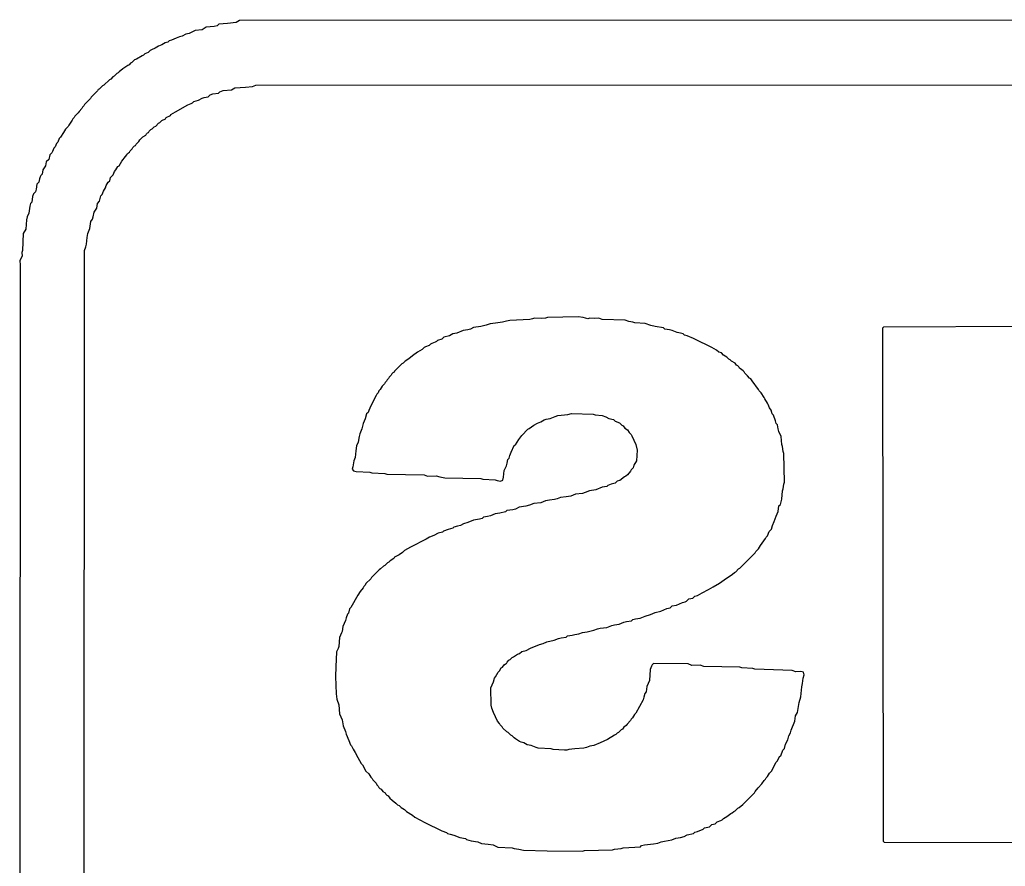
# Model space of a CAD drawing. Header units: inches. Extents: x -3 to 5437, y -3 to 5435.
# Drawn here: x 152.95 to 161.89, y 53.59 to 61.27 of the extents above; entities that cross this region are included whole.
import ezdxf

# ---------------------------------------------------------------- set-up
doc = ezdxf.new("R2010")
doc.units = ezdxf.units.IN
doc.layers.add('Bottom Overlay', color=54, linetype='Continuous')

msp = doc.modelspace()

# ---------------------------------------------------------------- linework, layer by layer
at = {"layer": 'Bottom Overlay'}
for p, q in [((154.7171, 61.2069), (154.643, 61.2007)), ((154.7418, 61.2131), (154.7171, 61.2069)), ((154.7573, 61.2285), (154.7418, 61.2131)), ((154.8376, 61.2347), (154.7573, 61.2285)), ((154.9148, 61.244), (154.8376, 61.2347)), ((154.9457, 61.2625), (154.9148, 61.244)), ((182.0221, 61.2687), (154.9457, 61.2625)), ((154.4267, 61.1204), (154.402, 61.1142)), ((154.4576, 61.1389), (154.4267, 61.1204)), ((154.4885, 61.1451), (154.4576, 61.1389)), ((154.5441, 61.1698), (154.4885, 61.1451)), ((154.6059, 61.176), (154.5441, 61.1698)), ((154.643, 61.2007), (154.6059, 61.176)), ((154.2104, 61.0277), (154.1795, 61.0092)), ((154.2413, 61.0401), (154.2104, 61.0277)), ((154.2722, 61.0586), (154.2413, 61.0401)), ((154.2969, 61.0648), (154.2722, 61.0586)), ((154.3093, 61.0772), (154.2969, 61.0648)), ((154.3278, 61.0833), (154.3093, 61.0772)), ((154.3711, 61.1019), (154.3278, 61.0833)), ((154.402, 61.1142), (154.3711, 61.1019)), ((154.0621, 60.9412), (154.0127, 60.9103)), ((154.0745, 60.9474), (154.0621, 60.9412)), ((154.0869, 60.9598), (154.0745, 60.9474)), ((154.1178, 60.9721), (154.0869, 60.9598)), ((154.1363, 60.9906), (154.1178, 60.9721)), ((154.1486, 60.9968), (154.1363, 60.9906)), ((154.1795, 61.0092), (154.1486, 60.9968)), ((153.9324, 60.8547), (153.8891, 60.8238)), ((153.9447, 60.8609), (153.9324, 60.8547)), ((153.9571, 60.8732), (153.9447, 60.8609)), ((153.9695, 60.8794), (153.9571, 60.8732)), ((153.9942, 60.9041), (153.9695, 60.8794)), ((154.0127, 60.9103), (153.9942, 60.9041)), ((153.8335, 60.7806), (153.8088, 60.7558)), ((153.8459, 60.7867), (153.8335, 60.7806)), ((153.8551, 60.796), (153.8459, 60.7867)), ((153.8891, 60.8238), (153.8551, 60.796)), ((153.7038, 60.6693), (153.6729, 60.6384)), ((153.7161, 60.6755), (153.7038, 60.6693)), ((153.7655, 60.7249), (153.7161, 60.6755)), ((153.7779, 60.7311), (153.7655, 60.7249)), ((153.7964, 60.7497), (153.7779, 60.7311)), ((153.8088, 60.7558), (153.7964, 60.7497)), ((155.0631, 60.6632), (155.094, 60.6755)), ((155.094, 60.6755), (181.4907, 60.6817)), ((153.6574, 60.623), (153.6018, 60.5674)), ((153.6636, 60.6354), (153.6574, 60.623)), ((153.6729, 60.6384), (153.6636, 60.6354)), ((154.6615, 60.5705), (154.68, 60.589)), ((154.68, 60.589), (154.7048, 60.5952)), ((154.7048, 60.5952), (154.7542, 60.6014)), ((154.7542, 60.6014), (154.7665, 60.6137)), ((154.7665, 60.6137), (154.7974, 60.6261)), ((154.7974, 60.6261), (154.8716, 60.6323)), ((154.8716, 60.6323), (154.9025, 60.6508)), ((154.9025, 60.6508), (155.0013, 60.657)), ((155.0013, 60.657), (155.0631, 60.6632)), ((153.54, 60.4994), (153.5338, 60.4871)), ((153.5956, 60.555), (153.54, 60.4994)), ((153.6018, 60.5674), (153.5956, 60.555)), ((154.3649, 60.4345), (154.4761, 60.4963)), ((154.4761, 60.4963), (154.507, 60.5087)), ((154.507, 60.5087), (154.5194, 60.5149)), ((154.5194, 60.5149), (154.5317, 60.5272)), ((154.5317, 60.5272), (154.575, 60.5396)), ((154.575, 60.5396), (154.6059, 60.5581)), ((154.6059, 60.5581), (154.6244, 60.5643)), ((154.6244, 60.5643), (154.6615, 60.5705)), ((153.4844, 60.4253), (153.4535, 60.3944)), ((153.4906, 60.4376), (153.4844, 60.4253)), ((153.5153, 60.4623), (153.4906, 60.4376)), ((153.5215, 60.4747), (153.5153, 60.4623)), ((153.5338, 60.4871), (153.5215, 60.4747)), ((154.2815, 60.382), (154.3186, 60.4006)), ((154.3186, 60.4006), (154.3217, 60.4098)), ((154.3217, 60.4098), (154.3649, 60.4345)), ((153.3979, 60.314), (153.3917, 60.3017)), ((153.4288, 60.3573), (153.3979, 60.314)), ((153.435, 60.3697), (153.4288, 60.3573)), ((153.4473, 60.382), (153.435, 60.3697)), ((153.4535, 60.3944), (153.4473, 60.382)), ((154.1857, 60.3048), (154.2104, 60.3295)), ((154.2104, 60.3295), (154.2228, 60.3357)), ((154.2228, 60.3357), (154.2413, 60.3542)), ((154.2413, 60.3542), (154.2753, 60.3697)), ((154.2753, 60.3697), (154.2815, 60.382)), ((153.3485, 60.2461), (153.3238, 60.2028)), ((153.367, 60.277), (153.3485, 60.2461)), ((153.3917, 60.3017), (153.367, 60.277)), ((154.0683, 60.2059), (154.0961, 60.2214)), ((154.0961, 60.2214), (154.1023, 60.2337)), ((154.1023, 60.2337), (154.1116, 60.243)), ((154.1116, 60.243), (154.1208, 60.2461)), ((154.1208, 60.2461), (154.127, 60.2584)), ((154.127, 60.2584), (154.1425, 60.2739)), ((154.1425, 60.2739), (154.1548, 60.2801)), ((154.1548, 60.2801), (154.1734, 60.2986)), ((154.1734, 60.2986), (154.1857, 60.3048)), ((153.2867, 60.1472), (153.2743, 60.1163)), ((153.299, 60.1596), (153.2867, 60.1472)), ((153.3114, 60.1905), (153.299, 60.1596)), ((153.3238, 60.2028), (153.3114, 60.1905)), ((154.0034, 60.1287), (154.0096, 60.141)), ((154.0096, 60.141), (154.0343, 60.1657)), ((154.0343, 60.1657), (154.0405, 60.1781)), ((154.0405, 60.1781), (154.0683, 60.2059)), ((153.2249, 60.0422), (153.2156, 60.002)), ((153.2434, 60.0607), (153.2249, 60.0422)), ((153.2496, 60.0731), (153.2434, 60.0607)), ((153.262, 60.104), (153.2496, 60.0731)), ((153.2743, 60.1163), (153.262, 60.104)), ((153.9108, 60.0298), (153.9231, 60.0422)), ((153.9231, 60.0422), (153.9293, 60.0545)), ((153.9293, 60.0545), (153.9478, 60.0669)), ((153.9478, 60.0669), (153.954, 60.0792)), ((153.954, 60.0792), (153.9725, 60.0978)), ((153.9725, 60.0978), (153.9787, 60.1101)), ((153.9787, 60.1101), (153.9942, 60.1256)), ((153.9942, 60.1256), (154.0034, 60.1287)), ((153.194, 59.9804), (153.1878, 59.9433)), ((153.2156, 60.002), (153.194, 59.9804)), ((153.8551, 59.9433), (153.8799, 59.9866)), ((153.8799, 59.9866), (153.9108, 60.0298)), ((153.1569, 59.8692), (153.1446, 59.8568)), ((153.1631, 59.9062), (153.1569, 59.8692)), ((153.1878, 59.9433), (153.1631, 59.9062)), ((153.7995, 59.863), (153.8119, 59.8939)), ((153.8119, 59.8939), (153.8242, 59.9062)), ((153.8242, 59.9062), (153.8428, 59.9371)), ((153.8428, 59.9371), (153.8551, 59.9433)), ((153.1075, 59.7765), (153.1013, 59.7332)), ((153.126, 59.795), (153.1075, 59.7765)), ((153.1322, 59.8259), (153.126, 59.795)), ((153.1384, 59.8444), (153.1322, 59.8259)), ((153.1446, 59.8568), (153.1384, 59.8444)), ((153.7377, 59.7641), (153.7563, 59.795)), ((153.7563, 59.795), (153.7686, 59.8074)), ((153.7686, 59.8074), (153.7748, 59.8383)), ((153.7748, 59.8383), (153.7995, 59.863)), ((153.0766, 59.69), (153.0704, 59.6653)), ((153.0951, 59.7085), (153.0766, 59.69)), ((153.1013, 59.7332), (153.0951, 59.7085)), ((153.7007, 59.6838), (153.713, 59.7147)), ((153.713, 59.7147), (153.7316, 59.7456)), ((153.7316, 59.7456), (153.7377, 59.7641)), ((153.0519, 59.6035), (153.0457, 59.5787)), ((153.0642, 59.6158), (153.0519, 59.6035)), ((153.0704, 59.6653), (153.0642, 59.6158)), ((153.6512, 59.5602), (153.6574, 59.6035)), ((153.6574, 59.6035), (153.676, 59.622)), ((153.676, 59.622), (153.6883, 59.6714)), ((153.6883, 59.6714), (153.7007, 59.6838)), ((153.0364, 59.5139), (153.021, 59.4799)), ((153.0457, 59.5787), (153.0364, 59.5139)), ((153.6203, 59.4799), (153.6265, 59.5231)), ((153.6265, 59.5231), (153.6512, 59.5602)), ((153.0148, 59.4552), (153.0086, 59.3687)), ((153.021, 59.4799), (153.0148, 59.4552)), ((153.5894, 59.3748), (153.5987, 59.4397)), ((153.5987, 59.4397), (153.6142, 59.4613)), ((153.6142, 59.4613), (153.6203, 59.4799)), ((152.9839, 59.3316), (152.9777, 59.1771)), ((153.0086, 59.3687), (152.9839, 59.3316)), ((153.5647, 59.2945), (153.5709, 59.3316)), ((153.5709, 59.3316), (153.5894, 59.3748)), ((153.5586, 59.2327), (153.5647, 59.2945)), ((152.9777, 59.1771), (152.9715, 59.1586)), ((152.9715, 59.1586), (152.9746, 59.1246)), ((153.5338, 49.6367), (153.54, 59.1771)), ((153.54, 59.1771), (153.5524, 59.208)), ((153.5524, 59.208), (153.5586, 59.2327)), ((152.9746, 59.1246), (152.953, 59.0844)), ((152.953, 59.0844), (152.9561, 59.0443)), ((152.9561, 59.0443), (152.953, 49.7356)), ((157.3308, 58.5252), (157.266, 58.516)), ((157.3648, 58.5345), (157.3308, 58.5252)), ((157.3957, 58.5407), (157.3648, 58.5345)), ((157.578, 58.5499), (157.3957, 58.5407)), ((157.6027, 58.5561), (157.578, 58.5499)), ((157.6212, 58.5623), (157.6027, 58.5561)), ((157.6861, 58.5592), (157.6212, 58.5623)), ((157.7201, 58.5623), (157.6861, 58.5592)), ((157.7386, 58.5685), (157.7201, 58.5623)), ((158.0167, 58.5747), (157.7386, 58.5685)), ((158.06, 58.5685), (158.0167, 58.5747)), ((158.1032, 58.5561), (158.06, 58.5685)), ((158.1217, 58.5623), (158.1032, 58.5561)), ((158.1681, 58.5592), (158.1217, 58.5623)), ((158.2021, 58.5623), (158.1681, 58.5592)), ((158.233, 58.5499), (158.2021, 58.5623)), ((158.4431, 58.5438), (158.233, 58.5499)), ((158.4739, 58.5314), (158.4431, 58.5438)), ((158.511, 58.5252), (158.4739, 58.5314)), ((158.5296, 58.519), (158.511, 58.5252)), ((156.9724, 58.4511), (156.9168, 58.4264)), ((157.0157, 58.4573), (156.9724, 58.4511)), ((157.0404, 58.4634), (157.0157, 58.4573)), ((157.0682, 58.4789), (157.0404, 58.4634)), ((157.1331, 58.4882), (157.0682, 58.4789)), ((157.1825, 58.5005), (157.1331, 58.4882)), ((157.2165, 58.5098), (157.1825, 58.5005)), ((157.266, 58.516), (157.2165, 58.5098)), ((158.6222, 58.5129), (158.5296, 58.519)), ((158.6748, 58.4974), (158.6222, 58.5129)), ((158.7149, 58.4882), (158.6748, 58.4974)), ((158.7891, 58.4758), (158.7149, 58.4882)), ((158.8014, 58.4634), (158.7891, 58.4758)), ((158.8447, 58.4573), (158.8014, 58.4634)), ((158.8694, 58.4511), (158.8447, 58.4573)), ((158.9127, 58.4325), (158.8694, 58.4511)), ((160.7849, 58.482), (160.7756, 58.4727)), ((160.7756, 58.4727), (160.7818, 53.8199)), ((162.1999, 58.4882), (160.7849, 58.482)), ((156.7191, 58.346), (156.6882, 58.3337)), ((156.7315, 58.3522), (156.7191, 58.346)), ((156.7407, 58.3615), (156.7315, 58.3522)), ((156.7809, 58.3708), (156.7407, 58.3615)), ((156.7994, 58.3893), (156.7809, 58.3708)), ((156.8489, 58.4016), (156.7994, 58.3893)), ((156.8798, 58.4202), (156.8489, 58.4016)), ((156.9168, 58.4264), (156.8798, 58.4202)), ((158.9435, 58.4264), (158.9127, 58.4325)), ((158.9683, 58.4202), (158.9435, 58.4264)), ((158.9806, 58.4078), (158.9683, 58.4202)), ((159.0053, 58.4016), (158.9806, 58.4078)), ((159.0609, 58.3769), (159.0053, 58.4016)), ((159.0733, 58.3708), (159.0609, 58.3769)), ((159.2278, 58.2966), (159.0733, 58.3708)), ((156.6017, 58.2781), (156.5585, 58.2534)), ((156.6202, 58.2966), (156.6017, 58.2781)), ((156.6326, 58.3028), (156.6202, 58.2966)), ((156.6635, 58.3151), (156.6326, 58.3028)), ((156.6759, 58.3275), (156.6635, 58.3151)), ((156.6882, 58.3337), (156.6759, 58.3275)), ((159.271, 58.2719), (159.2278, 58.2966)), ((159.2896, 58.2534), (159.271, 58.2719)), ((156.4472, 58.173), (156.4287, 58.1545)), ((156.4812, 58.1947), (156.4472, 58.173)), ((156.5152, 58.2225), (156.4812, 58.1947)), ((156.5585, 58.2534), (156.5152, 58.2225)), ((159.3143, 58.2472), (159.2896, 58.2534)), ((159.3328, 58.2286), (159.3143, 58.2472)), ((159.3637, 58.2101), (159.3328, 58.2286)), ((159.3823, 58.1916), (159.3637, 58.2101)), ((159.3946, 58.1854), (159.3823, 58.1916)), ((159.407, 58.173), (159.3946, 58.1854)), ((159.4379, 58.1545), (159.407, 58.173)), ((156.3515, 58.0834), (156.3484, 58.0742)), ((156.4163, 58.1483), (156.3515, 58.0834)), ((156.4287, 58.1545), (156.4163, 58.1483)), ((159.4502, 58.1359), (159.4379, 58.1545)), ((159.4626, 58.1298), (159.4502, 58.1359)), ((159.4719, 58.1205), (159.4626, 58.1298)), ((159.478, 58.1081), (159.4719, 58.1205)), ((159.4997, 58.0927), (159.478, 58.1081)), ((159.512, 58.0865), (159.4997, 58.0927)), ((159.5213, 58.0772), (159.512, 58.0865)), ((159.5275, 58.0649), (159.5213, 58.0772)), ((156.2773, 57.9907), (156.265, 57.9784)), ((156.2835, 58.0031), (156.2773, 57.9907)), ((156.2958, 58.0155), (156.2835, 58.0031)), ((156.302, 58.0278), (156.2958, 58.0155)), ((156.3206, 58.0464), (156.302, 58.0278)), ((156.3267, 58.0587), (156.3206, 58.0464)), ((156.336, 58.068), (156.3267, 58.0587)), ((156.3484, 58.0742), (156.336, 58.068)), ((159.5522, 58.0402), (159.5275, 58.0649)), ((159.5676, 58.0185), (159.5522, 58.0402)), ((159.58, 58.0124), (159.5676, 58.0185)), ((159.5923, 57.9938), (159.58, 58.0124)), ((159.651, 57.9166), (159.5923, 57.9938)), ((156.2093, 57.9042), (156.2032, 57.8857)), ((156.2217, 57.9166), (156.2093, 57.9042)), ((156.2402, 57.9475), (156.2217, 57.9166)), ((156.2588, 57.966), (156.2402, 57.9475)), ((156.265, 57.9784), (156.2588, 57.966)), ((159.6572, 57.9042), (159.651, 57.9166)), ((159.6758, 57.8857), (159.6572, 57.9042)), ((156.1846, 57.861), (156.1352, 57.7683)), ((156.1908, 57.8733), (156.1846, 57.861)), ((156.2032, 57.8857), (156.1908, 57.8733)), ((159.7005, 57.8424), (159.6758, 57.8857)), ((159.7067, 57.8301), (159.7005, 57.8424)), ((159.7314, 57.793), (159.7067, 57.8301)), ((156.1167, 57.725), (156.1105, 57.7065)), ((156.1352, 57.7683), (156.1167, 57.725)), ((159.7375, 57.7807), (159.7314, 57.793)), ((159.7499, 57.7498), (159.7375, 57.7807)), ((159.7654, 57.7281), (159.7499, 57.7498)), ((159.7746, 57.6942), (159.7654, 57.7281)), ((156.0858, 57.6509), (156.0672, 57.6076)), ((156.0981, 57.6942), (156.0858, 57.6509)), ((156.1105, 57.7065), (156.0981, 57.6942)), ((157.6769, 57.6231), (157.7077, 57.6416)), ((157.7077, 57.6416), (157.7263, 57.6478)), ((157.7263, 57.6478), (157.7634, 57.654)), ((157.7634, 57.654), (157.8066, 57.6725)), ((157.8066, 57.6725), (157.8313, 57.6787)), ((157.8313, 57.6787), (157.9209, 57.688)), ((157.9209, 57.688), (157.9549, 57.6972)), ((157.9549, 57.6972), (158.1526, 57.6911)), ((158.1526, 57.6911), (158.1712, 57.6849)), ((158.1712, 57.6849), (158.233, 57.6787)), ((158.233, 57.6787), (158.2669, 57.6694)), ((158.2669, 57.6694), (158.2948, 57.654)), ((158.2948, 57.654), (158.3349, 57.6447)), ((158.3349, 57.6447), (158.3504, 57.6293)), ((159.787, 57.6818), (159.7746, 57.6942)), ((159.8055, 57.6324), (159.787, 57.6818)), ((159.8117, 57.6076), (159.8055, 57.6324)), ((156.0549, 57.5582), (156.0363, 57.515)), ((156.0672, 57.6076), (156.0549, 57.5582)), ((157.5038, 57.4995), (157.5595, 57.5551)), ((157.5595, 57.5551), (157.5718, 57.5613)), ((157.5718, 57.5613), (157.6151, 57.5922)), ((157.6151, 57.5922), (157.646, 57.6107)), ((157.646, 57.6107), (157.6769, 57.6231)), ((158.3504, 57.6293), (158.3905, 57.6138)), ((158.3905, 57.6138), (158.4122, 57.5922)), ((158.4122, 57.5922), (158.4245, 57.586)), ((158.4245, 57.586), (158.44, 57.5644)), ((158.44, 57.5644), (158.4616, 57.5489)), ((158.4616, 57.5489), (158.477, 57.5273)), ((159.8241, 57.5953), (159.8117, 57.6076)), ((159.8302, 57.5582), (159.8241, 57.5953)), ((159.8364, 57.5335), (159.8302, 57.5582)), ((156.0302, 57.4902), (156.0209, 57.4377)), ((156.0363, 57.515), (156.0302, 57.4902)), ((157.4482, 57.413), (157.4791, 57.4624)), ((157.4791, 57.4624), (157.5038, 57.4995)), ((158.477, 57.5273), (158.4956, 57.5088)), ((158.4956, 57.5088), (158.5018, 57.4964)), ((158.5018, 57.4964), (158.5388, 57.4161)), ((159.855, 57.4902), (159.8364, 57.5335)), ((159.8611, 57.4161), (159.855, 57.4902)), ((156.0054, 57.4037), (155.9993, 57.3605)), ((156.0209, 57.4377), (156.0054, 57.4037)), ((157.4081, 57.3481), (157.4359, 57.4068)), ((157.4359, 57.4068), (157.4482, 57.413)), ((158.5388, 57.4161), (158.5512, 57.3667)), ((158.5512, 57.3667), (158.545, 57.2678)), ((159.8673, 57.3976), (159.8611, 57.4161)), ((159.8735, 57.3543), (159.8673, 57.3976)), ((155.9931, 57.2987), (155.9807, 57.2678)), ((155.9993, 57.3605), (155.9931, 57.2987)), ((157.371, 57.2493), (157.3772, 57.2802)), ((157.3772, 57.2802), (157.3895, 57.2925)), ((157.3895, 57.2925), (157.3957, 57.3172)), ((157.3957, 57.3172), (157.4081, 57.3481)), ((159.8797, 57.3358), (159.8735, 57.3543)), ((159.8858, 57.0763), (159.8797, 57.3358)), ((155.9715, 57.2153), (155.9684, 57.1937)), ((155.9684, 57.1937), (155.9776, 57.1782)), ((155.9807, 57.2678), (155.9715, 57.2153)), ((157.3463, 57.1813), (157.3648, 57.2245)), ((157.3648, 57.2245), (157.371, 57.2493)), ((158.4956, 57.1875), (158.4894, 57.1751)), ((158.5141, 57.206), (158.4956, 57.1875)), ((158.5203, 57.2307), (158.5141, 57.206)), ((158.545, 57.2678), (158.5203, 57.2307)), ((155.9776, 57.1782), (156.0023, 57.172)), ((156.0023, 57.172), (156.1259, 57.1658)), ((156.1259, 57.1658), (156.1445, 57.1597)), ((156.1445, 57.1597), (156.2619, 57.1535)), ((156.2619, 57.1535), (156.2804, 57.1473)), ((156.2804, 57.1473), (156.6202, 57.1411)), ((156.6202, 57.1411), (156.6511, 57.1288)), ((156.6511, 57.1288), (156.7284, 57.1319)), ((156.7284, 57.1319), (156.7624, 57.1226)), ((156.7624, 57.1226), (156.8056, 57.1164)), ((156.8056, 57.1164), (157.1331, 57.1102)), ((157.1331, 57.1102), (157.1516, 57.1041)), ((157.1516, 57.1041), (157.2629, 57.0979)), ((157.2629, 57.0979), (157.2814, 57.0917)), ((157.3123, 57.0855), (157.3339, 57.0948)), ((157.3339, 57.0948), (157.3401, 57.1195)), ((157.3401, 57.1195), (157.3463, 57.1813)), ((158.4369, 57.1226), (158.3936, 57.0917)), ((158.4492, 57.1288), (158.4369, 57.1226)), ((158.4616, 57.1411), (158.4492, 57.1288)), ((158.4894, 57.1751), (158.4616, 57.1411)), ((157.2814, 57.0917), (157.3123, 57.0855)), ((158.1774, 57.0052), (158.1187, 56.9959)), ((158.233, 57.0299), (158.1774, 57.0052)), ((158.2762, 57.0361), (158.233, 57.0299)), ((158.2855, 57.0454), (158.2762, 57.0361)), ((158.3164, 57.0577), (158.2855, 57.0454)), ((158.3504, 57.067), (158.3164, 57.0577)), ((158.3689, 57.0855), (158.3504, 57.067)), ((158.3936, 57.0917), (158.3689, 57.0855)), ((159.8673, 56.9959), (159.8735, 57.0145)), ((159.8735, 57.0145), (159.8797, 57.0577)), ((159.8797, 57.0577), (159.8858, 57.0763)), ((157.8004, 56.9187), (157.7572, 56.9125)), ((157.8252, 56.9249), (157.8004, 56.9187)), ((157.856, 56.9372), (157.8252, 56.9249)), ((157.9055, 56.9434), (157.856, 56.9372)), ((157.9487, 56.9496), (157.9055, 56.9434)), ((157.992, 56.9681), (157.9487, 56.9496)), ((158.0538, 56.9743), (157.992, 56.9681)), ((158.0785, 56.9805), (158.0538, 56.9743)), ((158.1187, 56.9959), (158.0785, 56.9805)), ((159.8488, 56.8723), (159.8611, 56.9218)), ((159.8611, 56.9218), (159.8673, 56.9959)), ((157.4235, 56.826), (157.3679, 56.8198)), ((157.4482, 56.8322), (157.4235, 56.826)), ((157.4822, 56.8476), (157.4482, 56.8322)), ((157.5409, 56.8569), (157.4822, 56.8476)), ((157.5749, 56.8662), (157.5409, 56.8569)), ((157.6151, 56.8816), (157.5749, 56.8662)), ((157.6769, 56.8878), (157.6151, 56.8816)), ((157.7201, 56.9063), (157.6769, 56.8878)), ((157.7572, 56.9125), (157.7201, 56.9063)), ((159.8302, 56.8106), (159.8364, 56.86)), ((159.8364, 56.86), (159.8488, 56.8723)), ((157.1207, 56.7395), (157.0682, 56.7302)), ((157.1455, 56.7457), (157.1207, 56.7395)), ((157.1578, 56.758), (157.1455, 56.7457)), ((157.1949, 56.7642), (157.1578, 56.758)), ((157.2196, 56.7704), (157.1949, 56.7642)), ((157.2629, 56.7889), (157.2196, 56.7704)), ((157.3061, 56.7951), (157.2629, 56.7889)), ((157.3555, 56.8075), (157.3061, 56.7951)), ((157.3679, 56.8198), (157.3555, 56.8075)), ((159.7932, 56.7179), (159.8117, 56.7673)), ((159.8117, 56.7673), (159.8302, 56.8106)), ((156.8798, 56.6592), (156.8365, 56.6468)), ((156.889, 56.6684), (156.8798, 56.6592)), ((156.923, 56.6777), (156.889, 56.6684)), ((156.9477, 56.6839), (156.923, 56.6777)), ((156.9755, 56.6993), (156.9477, 56.6839)), ((157.0157, 56.7086), (156.9755, 56.6993)), ((157.0682, 56.7302), (157.0157, 56.7086)), ((159.7468, 56.6283), (159.7684, 56.6499)), ((159.7684, 56.6499), (159.7777, 56.6839)), ((159.7777, 56.6839), (159.7932, 56.7179)), ((156.6388, 56.5603), (156.4967, 56.4862)), ((156.6666, 56.5758), (156.6388, 56.5603)), ((156.7068, 56.5912), (156.6666, 56.5758)), ((156.7469, 56.6128), (156.7068, 56.5912)), ((156.7871, 56.6221), (156.7469, 56.6128)), ((156.7963, 56.6314), (156.7871, 56.6221)), ((156.8365, 56.6468), (156.7963, 56.6314)), ((159.6696, 56.5016), (159.7128, 56.5634)), ((159.7128, 56.5634), (159.719, 56.5758)), ((159.719, 56.5758), (159.7314, 56.5881)), ((159.7314, 56.5881), (159.7468, 56.6283)), ((156.4967, 56.4862), (156.4411, 56.4553)), ((159.6263, 56.446), (159.651, 56.4707)), ((159.651, 56.4707), (159.6696, 56.5016)), ((156.3453, 56.3842), (156.3113, 56.3626)), ((156.3515, 56.3966), (156.3453, 56.3842)), ((156.3916, 56.4182), (156.3515, 56.3966)), ((156.4225, 56.4367), (156.3916, 56.4182)), ((156.4411, 56.4553), (156.4225, 56.4367)), ((159.4811, 56.2946), (159.6201, 56.4336)), ((159.6201, 56.4336), (159.6263, 56.446)), ((156.2495, 56.3131), (156.2248, 56.2884)), ((156.2619, 56.3193), (156.2495, 56.3131)), ((156.2866, 56.344), (156.2619, 56.3193)), ((156.2989, 56.3502), (156.2866, 56.344)), ((156.3113, 56.3626), (156.2989, 56.3502)), ((159.4688, 56.2884), (159.4811, 56.2946)), ((156.1414, 56.2112), (156.1352, 56.1988)), ((156.2124, 56.2822), (156.1414, 56.2112)), ((156.2248, 56.2884), (156.2124, 56.2822)), ((159.339, 56.1896), (159.4162, 56.2421)), ((159.4162, 56.2421), (159.4317, 56.2575)), ((159.4317, 56.2575), (159.444, 56.2637)), ((159.444, 56.2637), (159.4688, 56.2884)), ((156.0672, 56.1185), (156.0394, 56.0845)), ((156.0734, 56.1309), (156.0672, 56.1185)), ((156.0858, 56.1432), (156.0734, 56.1309)), ((156.0919, 56.1556), (156.0858, 56.1432)), ((156.1352, 56.1988), (156.0919, 56.1556)), ((159.1969, 56.1031), (159.2401, 56.1278)), ((159.2401, 56.1278), (159.2958, 56.1587)), ((159.2958, 56.1587), (159.339, 56.1896)), ((156.0178, 56.0505), (155.956, 55.9393)), ((156.0394, 56.0845), (156.0178, 56.0505)), ((159.0177, 56.0166), (159.0548, 56.0227)), ((159.0548, 56.0227), (159.0733, 56.0413)), ((159.0733, 56.0413), (159.098, 56.0474)), ((159.098, 56.0474), (159.1413, 56.0722)), ((159.1413, 56.0722), (159.1969, 56.1031)), ((155.956, 55.9393), (155.9436, 55.927)), ((158.82, 55.93), (158.8509, 55.9362)), ((158.8509, 55.9362), (158.8694, 55.9548)), ((158.8694, 55.9548), (158.9065, 55.9609)), ((158.9065, 55.9609), (158.9621, 55.9857)), ((158.9621, 55.9857), (158.9868, 55.9918)), ((158.9868, 55.9918), (158.9992, 55.998)), ((158.9992, 55.998), (159.0177, 56.0166)), ((155.9128, 55.8466), (155.9066, 55.8219)), ((155.9251, 55.8775), (155.9128, 55.8466)), ((155.9344, 55.8868), (155.9251, 55.8775)), ((155.9436, 55.927), (155.9344, 55.8868)), ((158.5357, 55.8374), (158.579, 55.8435)), ((158.579, 55.8435), (158.6222, 55.8621)), ((158.6222, 55.8621), (158.6717, 55.8744)), ((158.6717, 55.8744), (158.7149, 55.893)), ((158.7149, 55.893), (158.7644, 55.9053)), ((158.7644, 55.9053), (158.82, 55.93)), ((155.8819, 55.7663), (155.8757, 55.7231)), ((155.9066, 55.8219), (155.8819, 55.7663)), ((158.2144, 55.7509), (158.2762, 55.757)), ((158.2762, 55.757), (158.3195, 55.7756)), ((158.3195, 55.7756), (158.3442, 55.7818)), ((158.3442, 55.7818), (158.3874, 55.7879)), ((158.3874, 55.7879), (158.4307, 55.8065)), ((158.4307, 55.8065), (158.4554, 55.8126)), ((158.4554, 55.8126), (158.4987, 55.8188)), ((158.4987, 55.8188), (158.511, 55.8312)), ((158.511, 55.8312), (158.5357, 55.8374)), ((155.851, 55.6674), (155.8448, 55.5871)), ((155.8695, 55.7107), (155.851, 55.6674)), ((155.8757, 55.7231), (155.8695, 55.7107)), ((157.8375, 55.6582), (157.8622, 55.6644)), ((157.8622, 55.6644), (157.9055, 55.6705)), ((157.9055, 55.6705), (157.9178, 55.6829)), ((157.9178, 55.6829), (157.9611, 55.6891)), ((157.9611, 55.6891), (157.9858, 55.6952)), ((157.9858, 55.6952), (158.0229, 55.7014)), ((158.0229, 55.7014), (158.0538, 55.7138)), ((158.0538, 55.7138), (158.097, 55.72)), ((158.097, 55.72), (158.1217, 55.7261)), ((158.1217, 55.7261), (158.1588, 55.7323)), ((158.1588, 55.7323), (158.1897, 55.7447)), ((158.1897, 55.7447), (158.2144, 55.7509)), ((155.8448, 55.5871), (155.8386, 55.5686)), ((157.5842, 55.5717), (157.6645, 55.6026)), ((157.6645, 55.6026), (157.6985, 55.6118)), ((157.6985, 55.6118), (157.7325, 55.6273)), ((157.7325, 55.6273), (157.7973, 55.6427)), ((157.7973, 55.6427), (157.8375, 55.6582)), ((155.8262, 55.5377), (155.8201, 55.4017)), ((155.8386, 55.5686), (155.8262, 55.5377)), ((157.4173, 55.4852), (157.4297, 55.4913)), ((157.4297, 55.4913), (157.4668, 55.5161)), ((157.4668, 55.5161), (157.4853, 55.5222)), ((157.4853, 55.5222), (157.5038, 55.5408)), ((157.5038, 55.5408), (157.544, 55.55)), ((157.544, 55.55), (157.5842, 55.5717)), ((155.8201, 55.4017), (155.817, 55.3121)), ((157.3185, 55.3925), (157.3308, 55.3987)), ((157.3308, 55.3987), (157.3463, 55.4203)), ((157.3463, 55.4203), (157.3555, 55.4295)), ((157.3555, 55.4295), (157.3648, 55.4326)), ((157.3648, 55.4326), (157.371, 55.445)), ((157.371, 55.445), (157.3864, 55.4604)), ((157.3864, 55.4604), (157.3988, 55.4666)), ((157.3988, 55.4666), (157.4173, 55.4852)), ((158.6809, 55.4079), (158.6686, 55.377)), ((158.6871, 55.4203), (158.6809, 55.4079)), ((158.6995, 55.4326), (158.6871, 55.4203)), ((159.0115, 55.4295), (158.6995, 55.4326)), ((159.0455, 55.4141), (159.0115, 55.4295)), ((159.1227, 55.4172), (159.0455, 55.4141)), ((159.1536, 55.4048), (159.1227, 55.4172)), ((159.4811, 55.3987), (159.1536, 55.4048)), ((159.4997, 55.3925), (159.4811, 55.3987)), ((155.817, 55.3121), (155.8232, 55.1577)), ((157.2567, 55.2998), (157.266, 55.3091)), ((157.266, 55.3091), (157.2907, 55.3523)), ((157.2907, 55.3523), (157.303, 55.3647)), ((157.303, 55.3647), (157.3185, 55.3925)), ((158.6686, 55.377), (158.6624, 55.2782)), ((159.5985, 55.3863), (159.4997, 55.3925)), ((159.6171, 55.3801), (159.5985, 55.3863)), ((159.9569, 55.3678), (159.6171, 55.3801)), ((159.9878, 55.3554), (159.9569, 55.3678)), ((160.0341, 55.3585), (159.9878, 55.3554)), ((160.0589, 55.3523), (160.0341, 55.3585)), ((160.0558, 55.2998), (160.065, 55.3276)), ((160.065, 55.3276), (160.0589, 55.3523)), ((157.2227, 55.2102), (157.2474, 55.2658)), ((157.2474, 55.2658), (157.2567, 55.2998)), ((158.6377, 55.2226), (158.6315, 55.1731)), ((158.6624, 55.2782), (158.6377, 55.2226)), ((160.0341, 55.1299), (160.0434, 55.2195)), ((160.0434, 55.2195), (160.0496, 55.2504)), ((160.0496, 55.2504), (160.0558, 55.2998)), ((155.8232, 55.1577), (155.8293, 55.1082)), ((157.2258, 55.0526), (157.2227, 55.2102)), ((158.6192, 55.1608), (158.6099, 55.1268)), ((158.6315, 55.1731), (158.6192, 55.1608)), ((160.0187, 55.0773), (160.0341, 55.1299)), ((155.8293, 55.1082), (155.8448, 55.0557)), ((155.8448, 55.0557), (155.851, 54.9754)), ((157.232, 55.0279), (157.2258, 55.0526)), ((158.6037, 55.1021), (158.5388, 54.9816)), ((158.6099, 55.1268), (158.6037, 55.1021)), ((160.0032, 54.9878), (160.0187, 55.0773)), ((155.851, 54.9754), (155.8757, 54.9198)), ((157.2474, 54.9878), (157.232, 55.0279)), ((157.2845, 54.9074), (157.2474, 54.9878)), ((158.5265, 54.9692), (158.5079, 54.9383)), ((158.5388, 54.9816), (158.5265, 54.9692)), ((159.9785, 54.9074), (159.9847, 54.9569)), ((159.9847, 54.9569), (160.0032, 54.9878)), ((155.8757, 54.9198), (155.8849, 54.8673)), ((155.8849, 54.8673), (155.9066, 54.8147)), ((157.303, 54.8889), (157.2845, 54.9074)), ((157.3092, 54.8765), (157.303, 54.8889)), ((157.3277, 54.858), (157.3092, 54.8765)), ((158.4523, 54.8703), (158.4307, 54.8549)), ((158.4585, 54.8827), (158.4523, 54.8703)), ((158.4894, 54.9136), (158.4585, 54.8827)), ((158.4956, 54.926), (158.4894, 54.9136)), ((158.5079, 54.9383), (158.4956, 54.926)), ((159.9476, 54.8271), (159.9785, 54.9074)), ((155.9066, 54.8147), (155.9128, 54.79)), ((155.9128, 54.79), (155.9375, 54.7344)), ((157.3339, 54.8456), (157.3277, 54.858)), ((157.3679, 54.8116), (157.3339, 54.8456)), ((157.3803, 54.8055), (157.3679, 54.8116)), ((157.405, 54.7808), (157.3803, 54.8055)), ((157.4173, 54.7746), (157.405, 54.7808)), ((157.4359, 54.756), (157.4173, 54.7746)), ((158.3442, 54.7808), (158.2824, 54.7437)), ((158.3565, 54.7869), (158.3442, 54.7808)), ((158.3689, 54.7993), (158.3565, 54.7869)), ((158.3813, 54.8055), (158.3689, 54.7993)), ((158.406, 54.8302), (158.3813, 54.8055)), ((158.4183, 54.8364), (158.406, 54.8302)), ((158.4307, 54.8549), (158.4183, 54.8364)), ((159.9167, 54.7406), (159.926, 54.7746)), ((159.926, 54.7746), (159.9415, 54.8024)), ((159.9415, 54.8024), (159.9476, 54.8271)), ((155.9375, 54.7344), (155.9529, 54.6942)), ((155.9529, 54.6942), (155.9622, 54.685)), ((155.9622, 54.685), (155.9745, 54.6541)), ((157.4482, 54.7499), (157.4359, 54.756)), ((157.4853, 54.7251), (157.4482, 54.7499)), ((157.4977, 54.719), (157.4853, 54.7251)), ((157.5224, 54.7128), (157.4977, 54.719)), ((157.5533, 54.6942), (157.5224, 54.7128)), ((157.5903, 54.6881), (157.5533, 54.6942)), ((157.6336, 54.6695), (157.5903, 54.6881)), ((158.1217, 54.6819), (158.0908, 54.6695)), ((158.1588, 54.6881), (158.1217, 54.6819)), ((158.2144, 54.7128), (158.1588, 54.6881)), ((158.2824, 54.7437), (158.2144, 54.7128)), ((159.8858, 54.6603), (159.8951, 54.7004)), ((159.8951, 54.7004), (159.9167, 54.7406)), ((155.9745, 54.6541), (155.9931, 54.6232)), ((155.9931, 54.6232), (156.0178, 54.5799)), ((157.6521, 54.6634), (157.6336, 54.6695)), ((157.7695, 54.6572), (157.6521, 54.6634)), ((157.7881, 54.651), (157.7695, 54.6572)), ((157.8931, 54.6448), (157.7881, 54.651)), ((157.8993, 54.6448), (157.8931, 54.6448)), ((157.9117, 54.6448), (157.8993, 54.6448)), ((157.9302, 54.651), (157.9117, 54.6448)), ((157.9858, 54.6572), (157.9302, 54.651)), ((158.0661, 54.6634), (157.9858, 54.6572)), ((158.0908, 54.6695), (158.0661, 54.6634)), ((159.8395, 54.5892), (159.8519, 54.5954)), ((159.8519, 54.5954), (159.8704, 54.6448)), ((159.8704, 54.6448), (159.8858, 54.6603)), ((156.0178, 54.5799), (156.0487, 54.5243)), ((156.0487, 54.5243), (156.061, 54.512)), ((156.061, 54.512), (156.0919, 54.4564)), ((159.7684, 54.4564), (159.8117, 54.5367)), ((159.8117, 54.5367), (159.8241, 54.549)), ((159.8241, 54.549), (159.8395, 54.5892)), ((156.0919, 54.4564), (156.1167, 54.4316)), ((156.1167, 54.4316), (156.1352, 54.4007)), ((159.7314, 54.4069), (159.7499, 54.4378)), ((159.7499, 54.4378), (159.7684, 54.4564)), ((156.1352, 54.4007), (156.1476, 54.3884)), ((156.1476, 54.3884), (156.1537, 54.376)), ((156.1537, 54.376), (156.1846, 54.3451)), ((156.1846, 54.3451), (156.1908, 54.3328)), ((156.1908, 54.3328), (156.2032, 54.3204)), ((159.648, 54.305), (159.6819, 54.339)), ((159.6819, 54.339), (159.7005, 54.3699)), ((159.7005, 54.3699), (159.7128, 54.3822)), ((159.7128, 54.3822), (159.719, 54.3946)), ((159.719, 54.3946), (159.7314, 54.4069)), ((156.2032, 54.3204), (156.2093, 54.3081)), ((156.2093, 54.3081), (156.2186, 54.2988)), ((156.2186, 54.2988), (156.231, 54.2926)), ((156.231, 54.2926), (156.2464, 54.271)), ((156.2464, 54.271), (156.265, 54.2586)), ((156.265, 54.2586), (156.2711, 54.2463)), ((156.2711, 54.2463), (156.2804, 54.237)), ((156.2804, 54.237), (156.2928, 54.2308)), ((159.5089, 54.1536), (159.614, 54.2586)), ((159.614, 54.2586), (159.6201, 54.271)), ((159.6201, 54.271), (159.648, 54.305)), ((156.2928, 54.2308), (156.3082, 54.2092)), ((156.3082, 54.2092), (156.3298, 54.1937)), ((156.3298, 54.1937), (156.3638, 54.1659)), ((156.3638, 54.1659), (156.3793, 54.1505)), ((156.3793, 54.1505), (156.3916, 54.1443)), ((159.4749, 54.1258), (159.5089, 54.1536)), ((156.3916, 54.1443), (156.4102, 54.1258)), ((156.4102, 54.1258), (156.4411, 54.1072)), ((156.4411, 54.1072), (156.4596, 54.0887)), ((156.4596, 54.0887), (156.5152, 54.0578)), ((156.5152, 54.0578), (156.5337, 54.0393)), ((159.3637, 54.0455), (159.4008, 54.0702)), ((159.4008, 54.0702), (159.4132, 54.0763)), ((159.4132, 54.0763), (159.4255, 54.0887)), ((159.4255, 54.0887), (159.4379, 54.0949)), ((159.4379, 54.0949), (159.4626, 54.1196)), ((159.4626, 54.1196), (159.4749, 54.1258)), ((156.5337, 54.0393), (156.6264, 53.9898)), ((156.6264, 53.9898), (156.7809, 53.9157)), ((159.2062, 53.9497), (159.2278, 53.9713)), ((159.2278, 53.9713), (159.2587, 53.9775)), ((159.2587, 53.9775), (159.2772, 53.996)), ((159.2772, 53.996), (159.3081, 54.0084)), ((159.3081, 54.0084), (159.3205, 54.0146)), ((159.3205, 54.0146), (159.3328, 54.0269)), ((159.3328, 54.0269), (159.3637, 54.0455)), ((156.7809, 53.9157), (156.8211, 53.9002)), ((156.8211, 53.9002), (156.8303, 53.891)), ((156.8303, 53.891), (156.855, 53.8848)), ((156.855, 53.8848), (156.889, 53.8755)), ((158.9775, 53.8632), (159.0053, 53.8786)), ((159.0053, 53.8786), (159.0609, 53.891)), ((159.0609, 53.891), (159.0733, 53.9033)), ((159.0733, 53.9033), (159.098, 53.9095)), ((159.098, 53.9095), (159.1475, 53.9281)), ((159.1475, 53.9281), (159.1598, 53.9404)), ((159.1598, 53.9404), (159.2062, 53.9497)), ((156.889, 53.8755), (156.9416, 53.8539)), ((156.9416, 53.8539), (156.9941, 53.8446)), ((156.9941, 53.8446), (157.0033, 53.8354)), ((157.0033, 53.8354), (157.0466, 53.823)), ((157.0466, 53.823), (157.1053, 53.8137)), ((157.1053, 53.8137), (157.1393, 53.7983)), ((157.1393, 53.7983), (157.2011, 53.7921)), ((157.2011, 53.7921), (157.2443, 53.7859)), ((158.6161, 53.7859), (158.6995, 53.7952)), ((158.6995, 53.7952), (158.7366, 53.8014)), ((158.7366, 53.8014), (158.7674, 53.8137)), ((158.7674, 53.8137), (158.7983, 53.8199)), ((158.7983, 53.8199), (158.8663, 53.8323)), ((158.8663, 53.8323), (158.9003, 53.8477)), ((158.9003, 53.8477), (158.9435, 53.8539)), ((158.9435, 53.8539), (158.9775, 53.8632)), ((160.7818, 53.8199), (160.7911, 53.8107)), ((160.7911, 53.8107), (162.2091, 53.8076)), ((157.2443, 53.7859), (157.2876, 53.7674)), ((157.2876, 53.7674), (157.4173, 53.7612)), ((157.4173, 53.7612), (157.4359, 53.755)), ((157.4359, 53.755), (157.4791, 53.7489)), ((157.4791, 53.7489), (157.5193, 53.7396)), ((157.5193, 53.7396), (157.7356, 53.7334)), ((157.7356, 53.7334), (158.0538, 53.7303)), ((158.0538, 53.7303), (158.0723, 53.7365)), ((158.0723, 53.7365), (158.3256, 53.7427)), ((158.3256, 53.7427), (158.3442, 53.7489)), ((158.3442, 53.7489), (158.406, 53.755)), ((158.406, 53.755), (158.4245, 53.7612)), ((158.4245, 53.7612), (158.5821, 53.7705)), ((158.5821, 53.7705), (158.5913, 53.7798)), ((158.5913, 53.7798), (158.6161, 53.7859))]:
    msp.add_line(p, q, dxfattribs=at)

doc.saveas('drawing.dxf')
